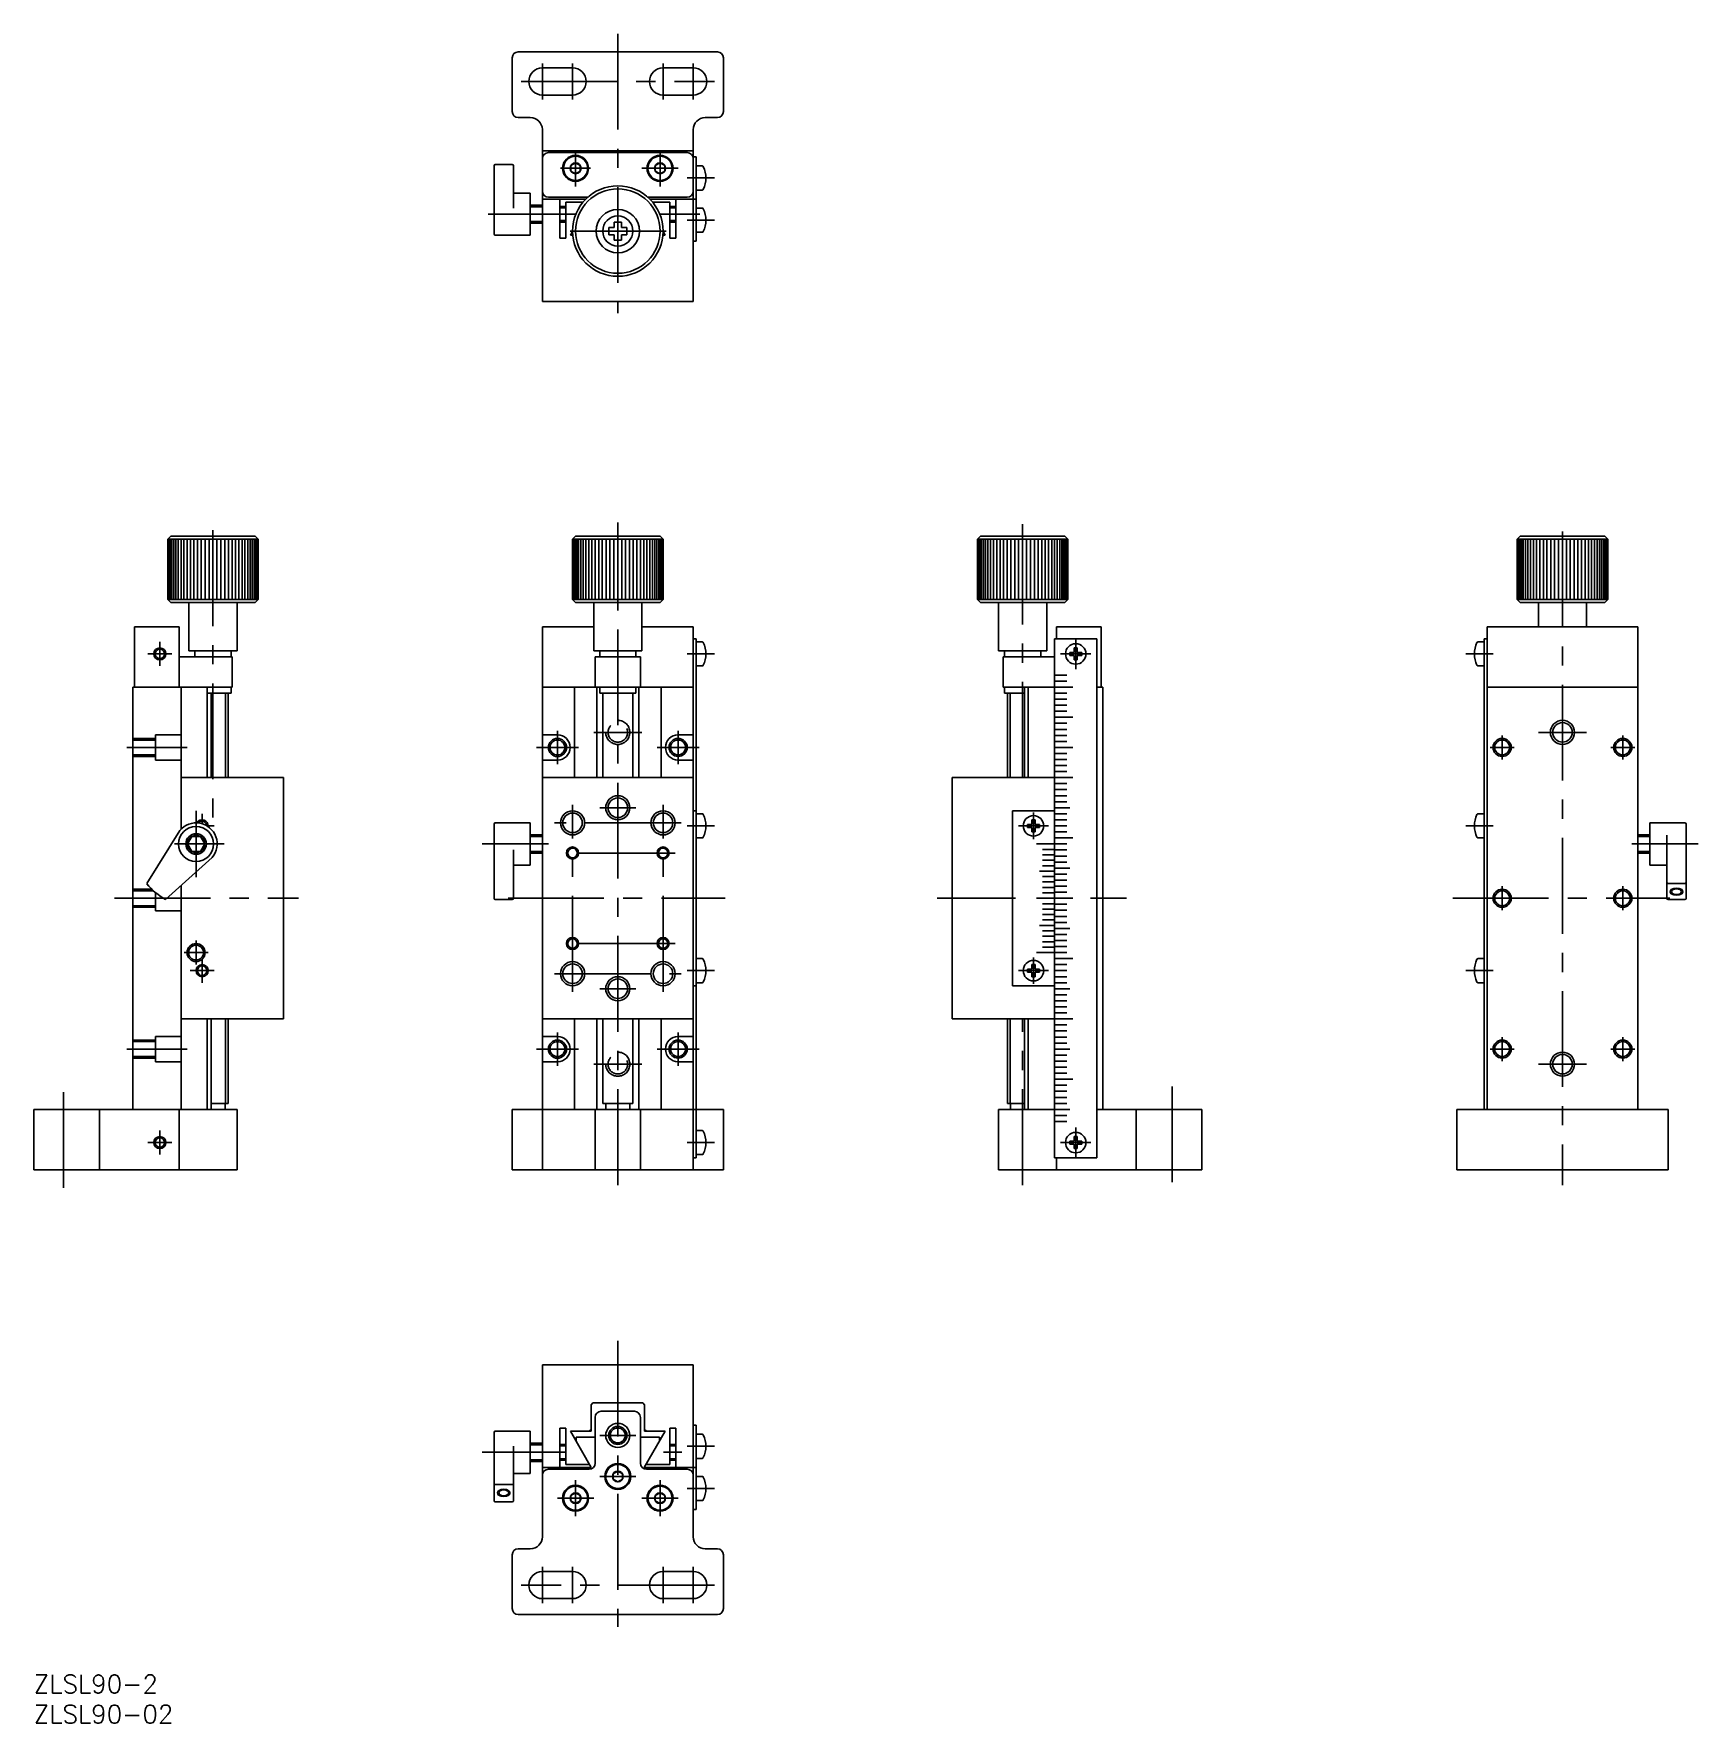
# Model space of a CAD drawing. Extents: x 0 to 276, y -8 to 272.
import ezdxf

# ---------------------------------------------------------------- set-up
doc = ezdxf.new("R2010")
doc.units = 0
doc.header["$LTSCALE"] = 0.5
doc.linetypes.add('CENTER', pattern=[50.8, 31.75, -6.35, 6.35, -6.35])
doc.linetypes.add('DASHED', pattern=[19.05, 12.7, -6.35])
for name, color, linetype in [('MSM_CENTER', 1, 'CENTER'), ('MSM_CONTINUOUS', 7, 'CONTINUOUS'), ('MSM_DASHED', 4, 'DASHED'), ('MSM_NARROW', 5, 'CONTINUOUS'), ('MSM_PART_NUMBER', 7, 'CONTINUOUS')]:
    doc.layers.add(name, color=color, linetype=linetype)
doc.styles.get("Standard").update_dxf_attribs({"font": 'txt.shx', "height": 3, "bigfont": 'bigfont.shx'})

# ---------------------------------------------------------------- blocks, each defined once
blk = doc.blocks.new('*U87')
at = {"layer": 'MSM_PART_NUMBER'}
blk.add_text('ZLSL90-2', height=3, dxfattribs=at).set_placement((0, -3))
blk = doc.blocks.new('*U88')
at = {"layer": 'MSM_PART_NUMBER'}
blk.add_text('ZLSL90-02', height=3, dxfattribs=at).set_placement((0, -8))

msp = doc.modelspace()

# ---------------------------------------------------------------- linework, layer by layer
at = {"layer": 'MSM_CENTER'}
for p, q in [((96.8, 272.03), (96.8, 225.71)), ((84.3, 267.13), (84.3, 261.13)), ((89.3, 267.13), (89.3, 261.13)), ((104.3, 267.13), (104.3, 266.38)), ((104.3, 267.13), (104.3, 266.38)), ((104.3, 261.13), (104.3, 267.13)), ((109.3, 267.13), (109.3, 266.38)), ((109.3, 267.13), (109.3, 266.38)), ((109.3, 261.13), (109.3, 267.13)), ((80.8, 264.13), (112.8, 264.13)), ((104.3, 261.88), (104.3, 261.13)), ((104.3, 261.88), (104.3, 261.13)), ((109.3, 261.88), (109.3, 261.13)), ((109.3, 261.88), (109.3, 261.13)), ((89.8, 246.73), (89.8, 252.73)), ((103.8, 252.73), (103.8, 246.73)), ((87.3, 249.73), (92.3, 249.73)), ((100.8, 249.73), (106.8, 249.73)), ((112.8, 248.13), (108.3, 248.13)), ((89.84, 242.13), (75.3, 242.13)), ((103.76, 242.13), (110.4, 242.13)), ((112.8, 241.13), (108.3, 241.13)), ((104.8, 239.33), (88.8, 239.33)), ((96.8, 81.21), (96.8, 191.04)), ((163.9, 148.74), (163.9, 191.04)), ((163.9, 188.24), (163.9, 190.74)), ((29.7, 189.74), (29.7, 139.84)), ((253.38, 189.54), (253.38, 81.21)), ((20.9, 171.24), (20.9, 167.24)), ((172.7, 166.74), (172.7, 171.74)), ((22.9, 169.24), (18.9, 169.24)), ((21.9, 169.24), (21.7, 169.24)), ((112.8, 169.24), (108.3, 169.24)), ((175.2, 169.24), (170.2, 169.24)), ((175.2, 169.24), (170.2, 169.24)), ((241.88, 169.24), (237.38, 169.24)), ((86.8, 156.48), (86.8, 150.98)), ((92.8, 156.24), (100.8, 156.24)), ((106.8, 156.49), (106.8, 150.99)), ((243.38, 151.74), (243.38, 155.74)), ((249.38, 156.24), (257.38, 156.24)), ((263.38, 155.74), (263.38, 151.74)), ((25.4, 153.74), (15.4, 153.74)), ((83.3, 153.73), (90.3, 153.74)), ((110.3, 153.74), (103.3, 153.74)), ((241.38, 153.74), (245.38, 153.74)), ((261.38, 153.74), (265.38, 153.74)), ((26.9, 132.21), (26.9, 143.21)), ((89.3, 113.24), (89.3, 144.24)), ((99.8, 143.74), (93.8, 143.74)), ((104.3, 113.24), (104.3, 144.24)), ((165.7, 138.54), (165.7, 142.94)), ((24.4, 140.18), (24.43, 140.22)), ((27.9, 142.74), (27.9, 141.1)), ((28.7, 140.74), (29.9, 140.74)), ((107.3, 141.24), (86.3, 141.24)), ((112.8, 140.74), (108.3, 140.74)), ((168.2, 140.74), (163.2, 140.74)), ((241.88, 140.74), (237.38, 140.74)), ((241.88, 140.74), (237.38, 140.74)), ((237.38, 140.74), (241.88, 140.74)), ((23.35, 137.74), (31.54, 137.74)), ((85.3, 137.74), (74.3, 137.74)), ((275.88, 137.74), (264.88, 137.74)), ((106.3, 136.24), (87.3, 136.24)), ((88.5, 136.24), (88.3, 136.24)), ((88.5, 136.24), (88.3, 136.24)), ((90.3, 136.24), (90.1, 136.24)), ((90.3, 136.24), (90.1, 136.24)), ((103.5, 136.24), (103.3, 136.24)), ((103.5, 136.24), (103.3, 136.24)), ((105.3, 136.24), (105.1, 136.24)), ((105.3, 136.24), (105.1, 136.24)), ((243.38, 126.74), (243.38, 130.74)), ((263.38, 130.74), (263.38, 126.74)), ((13.4, 128.74), (43.87, 128.74)), ((78.62, 128.74), (114.62, 128.74)), ((149.72, 128.74), (162.72, 128.74)), ((181.14, 128.74), (175.14, 128.74)), ((181.14, 128.74), (175.14, 128.74)), ((235.2, 128.74), (271.2, 128.74)), ((26.9, 121.74), (26.9, 117.74)), ((106.3, 121.24), (87.3, 121.24)), ((88.5, 121.24), (88.3, 121.24)), ((88.5, 121.24), (88.3, 121.24)), ((90.3, 121.24), (90.1, 121.24)), ((90.3, 121.24), (90.1, 121.24)), ((103.5, 121.24), (103.3, 121.24)), ((103.5, 121.24), (103.3, 121.24)), ((105.3, 121.24), (105.1, 121.24)), ((105.3, 121.24), (105.1, 121.24)), ((28.9, 119.74), (24.9, 119.74)), ((27.9, 118.74), (27.9, 114.74)), ((165.7, 114.54), (165.7, 118.94)), ((29.9, 116.74), (25.9, 116.74)), ((86.3, 116.24), (107.3, 116.24)), ((108.3, 116.74), (112.8, 116.74)), ((163.2, 116.74), (168.2, 116.74)), ((237.38, 116.74), (241.88, 116.74)), ((237.38, 116.74), (241.88, 116.74)), ((93.8, 113.74), (99.8, 113.74)), ((93.8, 113.74), (99.8, 113.74)), ((93.8, 113.74), (99.8, 113.74)), ((86.8, 106.48), (86.8, 100.98)), ((106.8, 106.49), (106.8, 100.99)), ((163.9, 81.21), (163.9, 108.74)), ((15.4, 103.74), (25.4, 103.74)), ((83.3, 103.73), (90.3, 103.74)), ((110.3, 103.74), (103.3, 103.74)), ((245.38, 103.74), (241.38, 103.74)), ((243.38, 101.74), (243.38, 105.74)), ((265.38, 103.74), (261.38, 103.74)), ((263.38, 105.74), (263.38, 101.74)), ((100.8, 101.24), (92.8, 101.24)), ((257.38, 101.24), (249.38, 101.24)), ((4.9, 80.74), (4.9, 97.74)), ((188.7, 97.56), (188.7, 80.74)), ((20.9, 90.24), (20.9, 86.24)), ((172.7, 85.74), (172.7, 90.74)), ((18.9, 88.24), (22.9, 88.24)), ((21.7, 88.24), (21.9, 88.24)), ((112.8, 88.24), (108.3, 88.24)), ((112.8, 88.24), (108.3, 88.24)), ((170.2, 88.24), (175.2, 88.24)), ((170.2, 88.24), (175.2, 88.24)), ((96.8, 55.4), (96.8, 8)), ((93.8, 39.7), (99.8, 39.7)), ((74.3, 36.9), (88.2, 36.9)), ((107.4, 36.9), (104.4, 36.9)), ((112.8, 37.9), (108.3, 37.9)), ((89.8, 26.3), (89.8, 32.3)), ((89.8, 26.3), (89.8, 32.3)), ((89.8, 26.3), (89.8, 32.3)), ((89.8, 26.3), (89.8, 32.3)), ((99.8, 32.9), (93.8, 32.9)), ((99.8, 32.9), (93.8, 32.9)), ((103.8, 32.3), (103.8, 26.3)), ((103.8, 32.3), (103.8, 26.3)), ((103.8, 32.3), (103.8, 26.3)), ((103.8, 32.3), (103.8, 26.3)), ((112.8, 30.9), (108.3, 30.9)), ((92.8, 29.3), (86.8, 29.3)), ((92.8, 29.3), (86.8, 29.3)), ((92.8, 29.3), (86.8, 29.3)), ((92.8, 29.3), (86.8, 29.3)), ((106.8, 29.3), (100.8, 29.3)), ((106.8, 29.3), (100.8, 29.3)), ((106.8, 29.3), (100.8, 29.3)), ((101.8, 29.3), (100.8, 29.3)), ((106.8, 29.3), (101.8, 29.3)), ((84.3, 17.9), (84.3, 11.9)), ((84.3, 17.15), (84.3, 17.9)), ((84.3, 17.9), (84.3, 11.9)), ((84.3, 17.15), (84.3, 17.9)), ((84.3, 12.65), (84.3, 17.15)), ((84.3, 12.65), (84.3, 17.15)), ((89.3, 17.9), (89.3, 11.9)), ((89.3, 17.15), (89.3, 17.9)), ((89.3, 17.9), (89.3, 11.9)), ((89.3, 17.15), (89.3, 17.9)), ((89.3, 12.65), (89.3, 17.15)), ((89.3, 12.65), (89.3, 17.15)), ((104.3, 11.9), (104.3, 17.9)), ((104.3, 17.9), (104.3, 17.15)), ((104.3, 11.9), (104.3, 17.9)), ((104.3, 17.9), (104.3, 17.15)), ((104.3, 17.15), (104.3, 12.65)), ((104.3, 17.15), (104.3, 12.65)), ((109.3, 17.9), (109.3, 17.15)), ((109.3, 11.9), (109.3, 17.9)), ((109.3, 17.9), (109.3, 17.15)), ((109.3, 11.9), (109.3, 17.9)), ((109.3, 17.15), (109.3, 12.65)), ((109.3, 17.15), (109.3, 12.65)), ((112.8, 14.9), (80.8, 14.9)), ((84.3, 11.9), (84.3, 12.65)), ((84.3, 11.9), (84.3, 12.65)), ((89.3, 11.9), (89.3, 12.65)), ((89.3, 11.9), (89.3, 12.65)), ((104.3, 12.65), (104.3, 11.9)), ((104.3, 12.65), (104.3, 11.9)), ((109.3, 12.65), (109.3, 11.9)), ((109.3, 12.65), (109.3, 11.9))]:
    msp.add_line(p, q, dxfattribs=at)
at = {"layer": 'MSM_CONTINUOUS'}
for p, q in [((80.3, 269.03), (113.3, 269.03)), ((79.3, 268.03), (79.3, 259.13)), ((84.3, 266.38), (89.3, 266.38)), ((104.3, 266.38), (109.3, 266.38)), ((114.3, 268.03), (114.3, 259.13)), ((89.3, 261.88), (84.3, 261.88)), ((109.3, 261.88), (104.3, 261.88)), ((82.3, 258.13), (80.3, 258.13)), ((113.3, 258.13), (111.3, 258.13)), ((84.3, 227.63), (84.3, 256.19)), ((109.3, 256.13), (109.3, 227.63)), ((84.3, 252.63), (109.3, 252.63)), ((84.3, 252.63), (84.3, 252.63)), ((84.3, 252.63), (84.3, 252.63)), ((108.3, 252.33), (85.3, 252.33)), ((109.3, 252.63), (109.3, 252.63)), ((109.3, 252.63), (109.3, 252.63)), ((76.3, 238.83), (76.3, 250.15)), ((76.5, 250.35), (79.3, 250.35)), ((79.5, 243.13), (79.5, 250.15)), ((89.02, 250.18), (89.8, 250.63)), ((89.02, 250.18), (89.02, 249.28)), ((89.02, 249.28), (89.8, 248.83)), ((90.58, 250.18), (89.8, 250.63)), ((89.8, 248.83), (90.58, 249.28)), ((90.58, 249.28), (90.58, 250.18)), ((103.02, 250.18), (103.8, 250.63)), ((103.02, 250.18), (103.02, 249.28)), ((103.02, 249.28), (103.8, 248.83)), ((104.58, 250.18), (103.8, 250.63)), ((103.8, 248.83), (104.58, 249.28)), ((104.58, 249.28), (104.58, 250.18)), ((109.8, 251.63), (109.3, 251.63)), ((109.8, 251.63), (109.8, 237.63)), ((110.79, 250.13), (109.8, 250.13)), ((82.3, 245.63), (79.5, 245.63)), ((82.3, 238.63), (82.3, 245.63)), ((82.3, 243.63), (84.3, 243.63)), ((84.3, 244.63), (84.3, 244.63)), ((84.3, 244.63), (91.49, 244.63)), ((84.3, 244.63), (84.3, 244.63)), ((84.3, 244.63), (84.3, 244.63)), ((84.3, 244.63), (84.3, 244.63)), ((84.3, 244.63), (84.3, 244.63)), ((84.3, 244.63), (84.3, 244.63)), ((84.3, 244.63), (84.3, 244.63)), ((84.3, 243.36), (84.3, 243.63)), ((85.3, 244.93), (91.81, 244.93)), ((87.2, 238.13), (87.2, 244.63)), ((87.2, 238.13), (87.2, 244.63)), ((87.2, 238.13), (87.2, 244.63)), ((87.2, 238.13), (87.2, 244.63)), ((88.2, 244.13), (91.04, 244.13)), ((88.2, 238.13), (88.2, 244.13)), ((101.79, 244.93), (108.3, 244.93)), ((102.11, 244.63), (109.8, 244.63)), ((102.56, 244.13), (105.4, 244.13)), ((105.4, 244.13), (105.4, 238.13)), ((106.4, 244.63), (106.4, 238.13)), ((109.3, 244.63), (109.3, 244.63)), ((109.3, 244.63), (109.3, 244.63)), ((109.3, 244.63), (109.3, 244.63)), ((109.3, 244.63), (109.3, 244.63)), ((109.3, 244.63), (109.3, 244.63)), ((109.3, 244.63), (109.3, 244.63)), ((109.8, 246.13), (110.79, 246.13)), ((87.2, 243.43), (88.2, 243.43)), ((87.2, 240.83), (88.2, 240.83)), ((97.4, 240.83), (96.2, 240.83)), ((96.2, 240.83), (96.2, 239.93)), ((97.4, 240.83), (97.4, 239.93)), ((105.4, 243.43), (106.4, 243.43)), ((105.4, 240.83), (106.4, 240.83)), ((110.79, 243.13), (109.8, 243.13)), ((76.5, 238.63), (82.3, 238.63)), ((82.3, 240.63), (84.3, 240.63)), ((88.2, 238.13), (87.2, 238.13)), ((88.2, 238.13), (87.2, 238.13)), ((88.2, 238.13), (87.2, 238.13)), ((88.2, 238.13), (87.2, 238.13)), ((89.3, 239.24), (88.95, 238.63)), ((89.3, 239.24), (88.95, 238.63)), ((89.3, 239.24), (88.95, 238.63)), ((89.3, 239.24), (88.95, 238.63)), ((88.95, 238.63), (89.33, 238.63)), ((88.95, 238.63), (89.33, 238.63)), ((88.95, 238.63), (89.33, 238.63)), ((88.95, 238.63), (89.33, 238.63)), ((95.3, 239.93), (95.3, 238.73)), ((95.3, 239.93), (96.2, 239.93)), ((96.2, 238.73), (95.3, 238.73)), ((96.2, 237.83), (96.2, 238.73)), ((97.4, 239.93), (98.3, 239.93)), ((98.3, 238.73), (97.4, 238.73)), ((97.4, 238.73), (97.4, 237.83)), ((98.3, 239.93), (98.3, 238.73)), ((104.27, 238.63), (104.65, 238.63)), ((104.27, 238.63), (104.65, 238.63)), ((104.27, 238.63), (104.65, 238.63)), ((104.27, 238.63), (104.65, 238.63)), ((104.65, 238.63), (104.3, 239.24)), ((104.65, 238.63), (104.3, 239.24)), ((104.65, 238.63), (104.3, 239.24)), ((104.65, 238.63), (104.3, 239.24)), ((106.4, 238.13), (105.4, 238.13)), ((109.8, 239.13), (110.79, 239.13)), ((97.4, 237.83), (96.2, 237.83)), ((109.8, 237.63), (109.3, 237.63)), ((84.3, 227.63), (84.3, 227.63)), ((109.3, 227.63), (84.3, 227.63)), ((84.3, 227.63), (84.3, 227.63)), ((84.3, 227.63), (84.3, 227.63)), ((84.3, 227.63), (84.3, 227.63)), ((109.3, 227.63), (109.3, 227.63)), ((109.3, 227.63), (109.3, 227.63)), ((109.3, 227.63), (109.3, 227.63)), ((109.3, 227.63), (109.3, 227.63)), ((22.7, 188.74), (22.2, 188.24)), ((22.2, 188.24), (22.2, 178.24)), ((22.2, 188.24), (37.2, 188.24)), ((22.31, 178.24), (22.31, 188.24)), ((22.46, 178.24), (22.46, 188.24)), ((22.65, 178.24), (22.65, 188.24)), ((36.7, 188.74), (22.7, 188.74)), ((22.9, 178.24), (22.9, 188.24)), ((23.2, 178.24), (23.2, 188.24)), ((23.56, 178.24), (23.56, 188.24)), ((23.95, 178.24), (23.95, 188.24)), ((24.4, 178.24), (24.4, 188.24)), ((24.88, 178.24), (24.88, 188.24)), ((25.4, 178.24), (25.4, 188.24)), ((25.95, 178.24), (25.95, 188.24)), ((26.53, 178.24), (26.53, 188.24)), ((27.13, 178.24), (27.13, 188.24)), ((27.76, 178.24), (27.76, 188.24)), ((28.4, 178.24), (28.4, 188.24)), ((29.05, 178.24), (29.05, 188.24)), ((29.7, 188.24), (29.7, 178.24)), ((30.35, 188.24), (30.35, 178.24)), ((31, 188.24), (31, 178.24)), ((31.64, 188.24), (31.64, 178.24)), ((32.27, 188.24), (32.27, 178.24)), ((32.87, 188.24), (32.87, 178.24)), ((33.45, 188.24), (33.45, 178.24)), ((34, 188.24), (34, 178.24)), ((34.52, 188.24), (34.52, 178.24)), ((35, 188.24), (35, 178.24)), ((35.45, 188.24), (35.45, 178.24)), ((35.84, 188.24), (35.84, 178.24)), ((36.2, 188.24), (36.2, 178.24)), ((36.5, 188.24), (36.5, 178.24)), ((36.7, 188.74), (37.2, 188.24)), ((36.75, 188.24), (36.75, 178.24)), ((36.94, 188.24), (36.94, 178.24)), ((37.09, 188.24), (37.09, 178.24)), ((37.2, 188.24), (37.2, 178.24)), ((89.8, 188.74), (89.3, 188.24)), ((89.3, 188.24), (104.3, 188.24)), ((89.3, 188.24), (89.3, 178.24)), ((89.41, 178.24), (89.41, 188.24)), ((89.55, 178.24), (89.55, 188.24)), ((89.75, 178.24), (89.75, 188.24)), ((103.8, 188.74), (89.8, 188.74)), ((90, 178.24), (90, 188.24)), ((90.3, 178.24), (90.3, 188.24)), ((90.65, 178.24), (90.65, 188.24)), ((91.05, 178.24), (91.05, 188.24)), ((91.5, 178.24), (91.5, 188.24)), ((91.98, 178.24), (91.98, 188.24)), ((92.5, 178.24), (92.5, 188.24)), ((93.05, 178.24), (93.05, 188.24)), ((93.63, 178.24), (93.63, 188.24)), ((94.23, 178.24), (94.23, 188.24)), ((94.86, 178.24), (94.86, 188.24)), ((95.5, 178.24), (95.5, 188.24)), ((96.14, 178.24), (96.14, 188.24)), ((96.8, 188.24), (96.8, 178.24)), ((97.45, 188.24), (97.45, 178.24)), ((98.1, 188.24), (98.1, 178.24)), ((98.74, 188.24), (98.74, 178.24)), ((99.36, 188.24), (99.36, 178.24)), ((99.97, 188.24), (99.97, 178.24)), ((100.55, 188.24), (100.55, 178.24)), ((101.1, 188.24), (101.1, 178.24)), ((101.62, 188.24), (101.62, 178.24)), ((102.1, 188.24), (102.1, 178.24)), ((102.54, 188.24), (102.54, 178.24)), ((102.94, 188.24), (102.94, 178.24)), ((103.29, 188.24), (103.29, 178.24)), ((103.6, 188.24), (103.6, 178.24)), ((103.8, 188.74), (104.3, 188.24)), ((103.85, 188.24), (103.85, 178.24)), ((104.04, 188.24), (104.04, 178.24)), ((104.18, 188.24), (104.18, 178.24)), ((104.3, 188.24), (104.3, 178.24)), ((156.4, 188.24), (156.9, 188.74)), ((156.4, 188.24), (156.4, 178.24)), ((171.4, 188.24), (156.4, 188.24)), ((156.43, 178.24), (156.43, 188.24)), ((156.51, 178.24), (156.51, 188.24)), ((156.65, 178.24), (156.65, 188.24)), ((156.85, 178.24), (156.85, 188.24)), ((156.9, 188.74), (170.9, 188.74)), ((157.1, 178.24), (157.1, 188.24)), ((157.4, 178.24), (157.4, 188.24)), ((157.75, 178.24), (157.75, 188.24)), ((158.15, 178.24), (158.15, 188.24)), ((158.59, 178.24), (158.59, 188.24)), ((159.08, 178.24), (159.08, 188.24)), ((159.6, 178.24), (159.6, 188.24)), ((160.15, 178.24), (160.15, 188.24)), ((160.73, 178.24), (160.73, 188.24)), ((161.33, 178.24), (161.33, 188.24)), ((161.96, 178.24), (161.96, 188.24)), ((162.59, 178.24), (162.59, 188.24)), ((163.24, 178.24), (163.24, 188.24)), ((163.9, 178.24), (163.9, 188.24)), ((164.55, 188.24), (164.55, 178.24)), ((165.2, 188.24), (165.2, 178.24)), ((165.84, 188.24), (165.84, 178.24)), ((166.46, 188.24), (166.46, 178.24)), ((167.07, 188.24), (167.07, 178.24)), ((167.65, 188.24), (167.65, 178.24)), ((168.2, 188.24), (168.2, 178.24)), ((168.72, 188.24), (168.72, 178.24)), ((169.2, 188.24), (169.2, 178.24)), ((169.64, 188.24), (169.64, 178.24)), ((170.04, 188.24), (170.04, 178.24)), ((170.39, 188.24), (170.39, 178.24)), ((170.69, 188.24), (170.69, 178.24)), ((171.4, 188.24), (170.9, 188.74)), ((170.94, 188.24), (170.94, 178.24)), ((171.14, 188.24), (171.14, 178.24)), ((171.28, 188.24), (171.28, 178.24)), ((171.31, 188.24), (171.4, 188.24)), ((171.37, 188.24), (171.37, 178.24)), ((171.4, 188.24), (171.4, 178.24)), ((246.38, 188.74), (245.88, 188.24)), ((245.88, 188.24), (245.88, 178.24)), ((245.88, 188.24), (260.88, 188.24)), ((245.9, 178.24), (245.9, 188.24)), ((245.99, 178.24), (245.99, 188.24)), ((246.13, 178.24), (246.13, 188.24)), ((246.33, 178.24), (246.33, 188.24)), ((260.38, 188.74), (246.38, 188.74)), ((246.58, 178.24), (246.58, 188.24)), ((246.88, 178.24), (246.88, 188.24)), ((247.23, 178.24), (247.23, 188.24)), ((247.63, 178.24), (247.63, 188.24)), ((248.07, 178.24), (248.07, 188.24)), ((248.55, 178.24), (248.55, 188.24)), ((249.07, 178.24), (249.07, 188.24)), ((249.63, 178.24), (249.63, 188.24)), ((250.21, 178.24), (250.21, 188.24)), ((250.81, 178.24), (250.81, 188.24)), ((251.43, 178.24), (251.43, 188.24)), ((252.07, 178.24), (252.07, 188.24)), ((252.72, 178.24), (252.72, 188.24)), ((253.38, 188.24), (253.38, 178.24)), ((254.03, 188.24), (254.03, 178.24)), ((254.68, 188.24), (254.68, 178.24)), ((255.32, 188.24), (255.32, 178.24)), ((255.94, 188.24), (255.94, 178.24)), ((256.55, 188.24), (256.55, 178.24)), ((257.13, 188.24), (257.13, 178.24)), ((257.68, 188.24), (257.68, 178.24)), ((258.2, 188.24), (258.2, 178.24)), ((258.68, 188.24), (258.68, 178.24)), ((259.12, 188.24), (259.12, 178.24)), ((259.52, 188.24), (259.52, 178.24)), ((259.87, 188.24), (259.87, 178.24)), ((260.17, 188.24), (260.17, 178.24)), ((260.38, 188.74), (260.88, 188.24)), ((260.42, 188.24), (260.42, 178.24)), ((260.62, 188.24), (260.62, 178.24)), ((260.76, 188.24), (260.76, 178.24)), ((260.88, 178.24), (260.88, 188.24)), ((245.88, 179.44), (245.88, 178.24)), ((245.88, 179.44), (245.88, 178.24)), ((37.2, 178.24), (22.2, 178.24)), ((22.7, 177.74), (22.2, 178.24)), ((22.7, 177.74), (36.7, 177.74)), ((25.7, 169.74), (25.7, 177.74)), ((33.7, 169.74), (33.7, 177.74)), ((37.2, 178.24), (36.7, 177.74)), ((104.3, 178.24), (89.3, 178.24)), ((89.8, 177.74), (89.3, 178.24)), ((89.8, 177.74), (103.8, 177.74)), ((92.8, 169.74), (92.8, 177.74)), ((100.8, 169.74), (100.8, 177.74)), ((104.3, 178.24), (103.8, 177.74)), ((171.4, 178.24), (156.4, 178.24)), ((156.9, 177.74), (156.4, 178.24)), ((156.9, 177.74), (170.9, 177.74)), ((159.9, 177.74), (159.9, 169.74)), ((167.9, 177.74), (167.9, 169.74)), ((171.4, 178.24), (170.9, 177.74)), ((246.38, 177.74), (245.88, 178.24)), ((260.88, 178.24), (245.88, 178.24)), ((260.88, 178.24), (245.88, 178.24)), ((246.38, 177.74), (260.38, 177.74)), ((249.38, 173.74), (249.38, 177.74)), ((257.38, 173.74), (257.38, 177.74)), ((260.88, 178.24), (260.38, 177.74)), ((24.1, 173.74), (16.7, 173.74)), ((16.7, 173.74), (16.7, 163.74)), ((24.1, 173.74), (24.1, 163.74)), ((84.3, 173.74), (92.8, 173.74)), ((84.3, 173.74), (84.3, 83.74)), ((100.8, 173.74), (109.3, 173.74)), ((109.3, 83.74), (109.3, 173.74)), ((169.5, 171.74), (169.5, 173.74)), ((176.9, 173.74), (169.5, 173.74)), ((176.9, 163.74), (176.9, 173.74)), ((240.88, 173.74), (240.88, 93.74)), ((240.88, 173.74), (265.88, 173.74)), ((265.88, 173.74), (265.88, 93.74)), ((109.3, 171.74), (109.8, 171.74)), ((109.3, 171.74), (109.8, 171.74)), ((109.8, 85.74), (109.8, 171.74)), ((110.79, 171.24), (109.8, 171.24)), ((169.2, 171.74), (176.2, 171.74)), ((169.2, 85.74), (169.2, 171.74)), ((176.2, 85.74), (176.2, 171.74)), ((239.39, 171.24), (240.38, 171.24)), ((240.38, 171.74), (240.38, 93.74)), ((240.38, 171.74), (240.88, 171.74)), ((32.9, 168.74), (24.1, 168.74)), ((33.7, 169.74), (25.7, 169.74)), ((26.7, 169.74), (26.7, 168.74)), ((32.7, 169.74), (32.7, 168.74)), ((32.9, 168.74), (32.9, 163.74)), ((92.8, 169.74), (100.8, 169.74)), ((93.05, 163.74), (93.05, 168.74)), ((100.55, 168.74), (93.05, 168.74)), ((93.05, 168.74), (93.05, 163.74)), ((93.05, 163.74), (93.05, 168.74)), ((93.05, 168.74), (93.05, 163.74)), ((93.8, 168.74), (93.6, 168.74)), ((93.8, 168.74), (93.6, 168.74)), ((93.8, 168.74), (93.8, 169.74)), ((93.8, 169.74), (93.8, 168.74)), ((93.8, 168.74), (93.8, 169.74)), ((93.8, 169.74), (93.8, 168.74)), ((99.8, 168.74), (99.8, 169.74)), ((99.8, 169.74), (99.8, 168.74)), ((99.8, 168.74), (99.8, 169.74)), ((99.8, 169.74), (99.8, 168.74)), ((100, 168.74), (99.8, 168.74)), ((100, 168.74), (99.8, 168.74)), ((100.55, 163.74), (100.55, 168.74)), ((100.55, 168.74), (100.55, 163.74)), ((100.55, 163.74), (100.55, 168.74)), ((100.55, 168.74), (100.55, 163.74)), ((167.9, 169.74), (159.9, 169.74)), ((169.2, 168.74), (160.7, 168.74)), ((160.9, 168.74), (160.7, 168.74)), ((160.7, 163.74), (160.7, 168.74)), ((160.9, 168.74), (160.9, 169.74)), ((166.9, 168.74), (166.9, 169.74)), ((171.7, 169.49), (171.7, 168.99)), ((172.45, 169.49), (171.7, 169.49)), ((171.7, 168.99), (172.45, 168.99)), ((172.45, 170.24), (172.45, 169.49)), ((172.95, 170.24), (172.45, 170.24)), ((172.45, 168.99), (172.45, 168.24)), ((172.45, 168.24), (172.95, 168.24)), ((172.95, 169.49), (172.95, 170.24)), ((173.7, 169.49), (172.95, 169.49)), ((172.95, 168.99), (173.7, 168.99)), ((172.95, 168.24), (172.95, 168.99)), ((173.7, 168.99), (173.7, 169.49)), ((109.8, 167.24), (110.79, 167.24)), ((171.2, 165.74), (169.2, 165.74)), ((240.38, 167.24), (239.39, 167.24)), ((16.4, 163.74), (16.4, 93.74)), ((32.9, 163.74), (16.4, 163.74)), ((24.4, 163.74), (24.4, 140.19)), ((28.76, 163.74), (28.76, 148.74)), ((28.76, 162.74), (32.7, 162.74)), ((29.4, 162.74), (29.4, 148.74)), ((32.2, 162.74), (32.2, 148.74)), ((32.7, 163.74), (32.7, 162.74)), ((84.3, 163.74), (109.3, 163.74)), ((89.62, 148.74), (89.62, 163.74)), ((93.3, 163.74), (93.3, 148.74)), ((93.8, 162.74), (93.8, 163.74)), ((93.8, 162.74), (93.8, 163.74)), ((93.8, 162.74), (93.8, 163.74)), ((93.8, 162.74), (93.8, 163.74)), ((93.8, 162.74), (99.8, 162.74)), ((94.3, 162.74), (94.3, 148.74)), ((99.3, 148.74), (99.3, 162.74)), ((99.8, 163.74), (99.8, 162.74)), ((99.8, 163.74), (99.8, 162.74)), ((99.8, 163.74), (99.8, 162.74)), ((99.8, 163.74), (99.8, 162.74)), ((100.3, 148.74), (100.3, 163.74)), ((103.97, 148.74), (103.97, 163.74)), ((172.2, 163.74), (160.7, 163.74)), ((160.9, 162.74), (160.9, 163.74)), ((160.9, 162.74), (164.2, 162.74)), ((161.4, 162.74), (161.67, 162.74)), ((161.4, 148.74), (161.4, 162.74)), ((164.2, 162.74), (164.2, 163.74)), ((164.2, 148.74), (164.2, 162.74)), ((164.84, 148.74), (164.84, 163.74)), ((169.2, 164.74), (171.2, 164.74)), ((171.2, 162.74), (169.2, 162.74)), ((177.2, 163.74), (176.2, 163.74)), ((177.2, 93.74), (177.2, 163.74)), ((240.88, 163.74), (265.88, 163.74)), ((169.2, 161.74), (171.2, 161.74)), ((169.2, 160.74), (171.2, 160.74)), ((169.2, 159.74), (171.2, 159.74)), ((169.2, 158.74), (172.2, 158.74)), ((169.2, 157.74), (171.2, 157.74)), ((20.2, 155.84), (20.2, 151.64)), ((24.4, 155.84), (20.2, 155.84)), ((86.8, 155.83), (84.3, 155.83)), ((106.8, 155.84), (109.3, 155.84)), ((109.3, 155.84), (109.3, 151.64)), ((109.3, 155.84), (109.3, 151.64)), ((109.3, 155.84), (109.3, 151.64)), ((109.3, 155.84), (109.3, 151.64)), ((169.2, 156.74), (171.2, 156.74)), ((171.2, 155.74), (169.2, 155.74)), ((171.2, 154.74), (169.2, 154.74)), ((24.4, 151.64), (20.2, 151.64)), ((86.8, 151.63), (84.3, 151.63)), ((106.8, 151.64), (109.3, 151.64)), ((172.2, 153.74), (169.2, 153.74)), ((169.2, 152.74), (171.2, 152.74)), ((169.2, 151.74), (171.2, 151.74)), ((41.4, 148.74), (24.4, 148.74)), ((41.4, 148.74), (41.4, 108.74)), ((84.3, 148.74), (109.3, 148.74)), ((152.2, 108.74), (152.2, 148.74)), ((172.2, 148.74), (152.2, 148.74)), ((169.2, 150.74), (171.2, 150.74)), ((171.2, 149.74), (169.2, 149.74)), ((169.2, 147.74), (171.2, 147.74)), ((171.2, 146.74), (169.2, 146.74)), ((171.2, 145.74), (169.2, 145.74)), ((109.3, 143.24), (109.8, 143.24)), ((162.2, 114.24), (162.2, 143.24)), ((162.2, 143.24), (169.2, 143.24)), ((164.2, 143.24), (169.2, 143.24)), ((171.2, 144.74), (169.2, 144.74)), ((171.7, 143.74), (169.2, 143.74)), ((76.3, 128.72), (76.3, 141.04)), ((82.3, 141.24), (76.5, 141.24)), ((82.3, 134.24), (82.3, 141.24)), ((110.79, 142.74), (109.8, 142.74)), ((165.45, 140.99), (164.7, 140.99)), ((164.7, 140.99), (164.7, 140.49)), ((164.7, 140.49), (165.45, 140.49)), ((165.95, 141.74), (165.45, 141.74)), ((165.45, 141.74), (165.45, 140.99)), ((165.45, 140.49), (165.45, 139.74)), ((165.95, 140.99), (165.95, 141.74)), ((166.7, 140.99), (165.95, 140.99)), ((165.95, 139.74), (165.95, 140.49)), ((165.95, 140.49), (166.7, 140.49)), ((166.7, 140.49), (166.7, 140.99)), ((169.2, 142.74), (171.2, 142.74)), ((171.2, 141.74), (169.2, 141.74)), ((171.2, 140.74), (169.2, 140.74)), ((239.39, 142.74), (240.38, 142.74)), ((273.68, 141.24), (267.88, 141.24)), ((267.88, 134.24), (267.88, 141.24)), ((273.88, 141.04), (273.88, 128.72)), ((18.72, 131.16), (24.22, 139.99)), ((25.47, 137.74), (26.18, 138.99)), ((26.18, 136.5), (25.47, 137.74)), ((26.18, 138.99), (27.62, 138.99)), ((27.62, 138.99), (28.34, 137.74)), ((28.34, 137.74), (27.62, 136.5)), ((84.3, 139.24), (82.3, 139.24)), ((109.8, 138.74), (110.79, 138.74)), ((165.45, 139.74), (165.95, 139.74)), ((171.2, 137.74), (166.2, 137.74)), ((171.2, 139.74), (169.2, 139.74)), ((169.2, 138.74), (172.2, 138.74)), ((239.39, 138.74), (240.38, 138.74)), ((267.88, 139.24), (265.88, 139.24)), ((270.68, 139.21), (270.68, 128.72)), ((29.58, 135.49), (21.81, 128.56)), ((27.62, 136.5), (26.18, 136.5)), ((79.5, 128.72), (79.5, 136.74)), ((84.3, 136.24), (82.3, 136.24)), ((84.3, 136.24), (84.3, 136.51)), ((169.2, 136.84), (167.2, 136.84)), ((167.2, 135.94), (169.2, 135.94)), ((169.2, 135.04), (167.2, 135.04)), ((171.2, 136.74), (169.2, 136.74)), ((171.2, 136.74), (169.2, 136.74)), ((171.2, 135.74), (169.2, 135.74)), ((171.2, 135.74), (169.2, 135.74)), ((171.2, 134.74), (169.2, 134.74)), ((171.2, 134.74), (169.2, 134.74)), ((267.88, 136.24), (265.88, 136.24)), ((79.5, 134.24), (82.3, 134.24)), ((166.7, 133.24), (169.2, 133.24)), ((167.2, 134.14), (169.2, 134.14)), ((167.2, 132.34), (169.2, 132.34)), ((169.2, 133.74), (171.7, 133.74)), ((169.2, 133.74), (171.7, 133.74)), ((171.2, 132.74), (169.2, 132.74)), ((171.2, 131.74), (169.2, 131.74)), ((267.88, 134.24), (270.68, 134.24)), ((267.88, 134.24), (270.68, 134.24)), ((20.2, 129.66), (20.2, 126.64)), ((24.4, 130.87), (24.4, 93.74)), ((167.2, 131.44), (169.2, 131.44)), ((167.2, 130.54), (169.2, 130.54)), ((167.2, 129.64), (169.2, 129.64)), ((171.2, 130.74), (169.2, 130.74)), ((171.2, 129.74), (169.2, 129.74)), ((273.68, 131.19), (270.88, 131.19)), ((24.4, 126.64), (20.2, 126.64)), ((79.3, 128.52), (76.5, 128.52)), ((166.2, 128.74), (172.2, 128.74)), ((169.2, 127.84), (167.2, 127.84)), ((169.2, 126.94), (167.2, 126.94)), ((169.2, 126.04), (167.2, 126.04)), ((171.2, 127.74), (169.2, 127.74)), ((169.2, 126.74), (171.2, 126.74)), ((273.68, 128.52), (270.88, 128.52)), ((169.2, 124.24), (166.7, 124.24)), ((169.2, 125.14), (167.2, 125.14)), ((169.2, 123.34), (167.2, 123.34)), ((169.2, 125.74), (171.2, 125.74)), ((169.2, 124.74), (171.2, 124.74)), ((169.2, 123.74), (171.7, 123.74)), ((167.2, 122.44), (169.2, 122.44)), ((169.2, 121.54), (167.2, 121.54)), ((167.2, 120.64), (169.2, 120.64)), ((169.2, 122.74), (171.2, 122.74)), ((169.2, 121.74), (171.2, 121.74)), ((169.2, 120.74), (171.2, 120.74)), ((110.79, 118.74), (109.8, 118.74)), ((165.95, 117.74), (165.45, 117.74)), ((165.45, 117.74), (165.45, 116.99)), ((165.95, 116.99), (165.95, 117.74)), ((166.2, 119.74), (171.2, 119.74)), ((169.2, 118.74), (172.2, 118.74)), ((169.2, 117.74), (171.2, 117.74)), ((239.39, 118.74), (240.38, 118.74)), ((165.45, 116.99), (164.7, 116.99)), ((164.7, 116.99), (164.7, 116.49)), ((164.7, 116.49), (165.45, 116.49)), ((165.45, 116.49), (165.45, 115.74)), ((165.45, 115.74), (165.95, 115.74)), ((166.7, 116.99), (165.95, 116.99)), ((165.95, 115.74), (165.95, 116.49)), ((165.95, 116.49), (166.7, 116.49)), ((166.7, 116.49), (166.7, 116.99)), ((171.2, 116.74), (169.2, 116.74)), ((171.2, 115.74), (169.2, 115.74)), ((109.8, 114.24), (109.3, 114.24)), ((109.3, 114.24), (109.8, 114.24)), ((109.8, 114.24), (109.3, 114.24)), ((109.3, 114.24), (109.8, 114.24)), ((109.8, 114.74), (110.79, 114.74)), ((169.2, 114.24), (162.2, 114.24)), ((169.2, 114.74), (171.2, 114.74)), ((171.7, 113.74), (169.2, 113.74)), ((171.2, 112.74), (169.2, 112.74)), ((239.39, 114.74), (240.38, 114.74)), ((169.2, 111.74), (171.2, 111.74)), ((169.2, 110.74), (171.2, 110.74)), ((169.2, 109.74), (171.2, 109.74)), ((24.4, 108.74), (41.4, 108.74)), ((28.76, 108.74), (28.76, 93.74)), ((29.4, 108.74), (29.4, 93.74)), ((32.2, 108.74), (32.2, 94.74)), ((84.3, 108.74), (109.3, 108.74)), ((89.62, 108.74), (89.62, 93.74)), ((93.3, 108.74), (93.3, 93.74)), ((94.3, 108.74), (94.3, 94.74)), ((99.3, 94.74), (99.3, 108.74)), ((100.3, 93.74), (100.3, 108.74)), ((103.97, 108.74), (103.97, 93.74)), ((152.2, 108.74), (172.2, 108.74)), ((161.4, 94.74), (161.4, 108.74)), ((164.2, 93.74), (164.2, 108.74)), ((164.84, 93.74), (164.84, 108.74)), ((169.2, 107.74), (171.2, 107.74)), ((169.2, 106.74), (171.2, 106.74)), ((20.2, 105.84), (20.2, 101.64)), ((20.2, 105.84), (24.4, 105.84)), ((86.8, 105.83), (84.3, 105.83)), ((106.8, 105.84), (109.3, 105.84)), ((171.2, 105.74), (169.2, 105.74)), ((171.2, 104.74), (169.2, 104.74)), ((171.7, 103.74), (169.2, 103.74)), ((20.2, 101.64), (24.4, 101.64)), ((86.8, 101.63), (84.3, 101.63)), ((106.8, 101.64), (109.3, 101.64)), ((171.2, 102.74), (169.2, 102.74)), ((169.2, 101.74), (171.2, 101.74)), ((171.2, 100.74), (169.2, 100.74)), ((171.2, 99.74), (169.2, 99.74)), ((172.2, 98.74), (169.2, 98.74)), ((169.2, 97.74), (171.2, 97.74)), ((171.2, 96.74), (169.2, 96.74)), ((171.2, 95.74), (169.2, 95.74)), ((33.7, 93.74), (0, 93.74)), ((0, 83.74), (0, 93.74)), ((10.9, 93.74), (10.9, 83.74)), ((24.1, 93.74), (24.1, 83.74)), ((32.2, 94.74), (29.4, 94.74)), ((31.7, 94.74), (31.7, 93.74)), ((33.7, 93.74), (33.7, 83.74)), ((79.3, 83.74), (79.3, 93.74)), ((79.3, 93.74), (114.3, 93.74)), ((93.05, 83.74), (93.05, 93.74)), ((94.3, 94.74), (99.3, 94.74)), ((94.8, 94.74), (94.8, 93.74)), ((98.8, 93.74), (98.8, 94.74)), ((100.55, 83.74), (100.55, 93.74)), ((114.3, 83.74), (114.3, 93.74)), ((159.9, 83.74), (159.9, 93.74)), ((171.7, 93.74), (159.9, 93.74)), ((164.2, 94.74), (161.4, 94.74)), ((161.9, 93.74), (161.9, 94.74)), ((171.2, 94.74), (169.2, 94.74)), ((171.2, 92.74), (169.2, 92.74)), ((193.6, 93.74), (176.2, 93.74)), ((182.7, 83.74), (182.7, 93.74)), ((193.6, 93.74), (193.6, 83.74)), ((235.88, 93.74), (270.88, 93.74)), ((235.88, 93.74), (235.88, 83.74)), ((270.88, 93.74), (270.88, 83.74)), ((110.79, 90.24), (109.8, 90.24)), ((169.2, 91.74), (171.2, 91.74)), ((171.7, 88.49), (171.7, 87.99)), ((172.45, 88.49), (171.7, 88.49)), ((171.7, 87.99), (172.45, 87.99)), ((172.45, 89.24), (172.45, 88.49)), ((172.95, 89.24), (172.45, 89.24)), ((172.45, 87.99), (172.45, 87.24)), ((172.45, 87.24), (172.95, 87.24)), ((172.95, 88.49), (172.95, 89.24)), ((173.7, 88.49), (172.95, 88.49)), ((172.95, 87.99), (173.7, 87.99)), ((172.95, 87.24), (172.95, 87.99)), ((173.7, 87.99), (173.7, 88.49)), ((109.3, 85.74), (109.8, 85.74)), ((109.3, 85.74), (109.8, 85.74)), ((109.8, 86.24), (110.79, 86.24)), ((176.2, 85.74), (169.2, 85.74)), ((169.5, 83.74), (169.5, 85.74)), ((33.7, 83.74), (0, 83.74)), ((79.3, 83.74), (114.3, 83.74)), ((193.6, 83.74), (159.9, 83.74)), ((235.88, 83.74), (270.88, 83.74)), ((84.3, 22.9), (84.3, 51.4)), ((109.3, 51.4), (84.3, 51.4)), ((109.3, 51.4), (109.3, 22.9)), ((92.36, 44.8), (92.66, 45.1)), ((92.66, 45.1), (100.94, 45.1)), ((100.94, 45.1), (101.24, 44.8)), ((92.36, 40.4), (92.36, 44.8)), ((93.05, 42.7), (93.05, 35.1)), ((94.05, 43.7), (99.55, 43.7)), ((100.55, 35.1), (100.55, 42.7)), ((101.24, 44.8), (101.24, 40.4)), ((76.3, 28.88), (76.3, 40.2)), ((82.3, 40.4), (76.5, 40.4)), ((82.3, 40.4), (76.5, 40.4)), ((82.3, 33.4), (82.3, 40.4)), ((82.3, 33.4), (82.3, 40.4)), ((87.2, 40.9), (88.2, 40.9)), ((87.2, 40.9), (88.2, 40.9)), ((87.2, 40.9), (88.2, 40.9)), ((87.2, 40.9), (88.2, 40.9)), ((87.2, 40.9), (87.2, 34.4)), ((88.2, 40.9), (88.2, 34.9)), ((88.95, 40.4), (92.41, 34.4)), ((92.36, 40.4), (88.95, 40.4)), ((93.05, 39.4), (89.9, 39.4)), ((89.9, 38.75), (89.9, 39.4)), ((92.36, 40.7), (92.06, 40.4)), ((103.7, 39.4), (100.55, 39.4)), ((104.65, 40.4), (101.18, 34.4)), ((101.54, 40.4), (101.24, 40.7)), ((104.65, 40.4), (101.24, 40.4)), ((103.7, 38.76), (103.7, 39.4)), ((103.7, 39.4), (103.7, 38.75)), ((103.7, 38.76), (103.7, 39.4)), ((103.7, 39.4), (103.7, 38.75)), ((105.4, 34.9), (105.4, 40.9)), ((106.4, 40.9), (105.4, 40.9)), ((106.4, 34.4), (106.4, 40.9)), ((109.8, 41.4), (109.3, 41.4)), ((109.8, 41.4), (109.3, 41.4)), ((109.8, 41.4), (109.8, 27.4)), ((110.79, 39.9), (109.8, 39.9)), ((79.5, 28.88), (79.5, 37.9)), ((84.3, 38.4), (82.3, 38.4)), ((87.2, 38.2), (88.2, 38.2)), ((105.4, 38.2), (106.4, 38.2)), ((84.3, 35.4), (82.3, 35.4)), ((84.3, 34.4), (84.3, 34.4)), ((84.3, 34.4), (84.3, 34.4)), ((84.3, 34.4), (84.3, 34.4)), ((84.3, 34.4), (84.3, 34.4)), ((84.3, 34.4), (84.3, 34.4)), ((84.3, 34.4), (84.3, 34.4)), ((84.3, 34.4), (92.41, 34.4)), ((92.05, 34.1), (85.3, 34.1)), ((87.2, 35.6), (88.2, 35.6)), ((91.99, 34.9), (88.2, 34.9)), ((91.99, 34.9), (88.2, 34.9)), ((91.99, 34.9), (88.2, 34.9)), ((91.99, 34.9), (88.2, 34.9)), ((91.99, 35.14), (91.99, 34.9)), ((91.99, 35.14), (91.99, 34.9)), ((91.99, 35.14), (91.99, 34.9)), ((91.99, 35.14), (91.99, 34.9)), ((96.02, 33.35), (96.8, 33.8)), ((97.58, 33.35), (96.8, 33.8)), ((109.8, 34.4), (101.18, 34.4)), ((108.3, 34.1), (101.55, 34.1)), ((101.61, 34.9), (101.61, 35.14)), ((101.61, 34.9), (101.61, 35.14)), ((101.61, 34.9), (101.61, 35.14)), ((101.61, 34.9), (101.61, 35.14)), ((105.4, 34.9), (101.61, 34.9)), ((105.4, 34.9), (101.61, 34.9)), ((105.4, 34.9), (101.61, 34.9)), ((105.4, 34.9), (101.61, 34.9)), ((105.4, 35.6), (106.4, 35.6)), ((109.8, 35.9), (110.79, 35.9)), ((79.3, 31.55), (76.5, 31.55)), ((79.5, 33.4), (82.3, 33.4)), ((79.5, 33.4), (82.3, 33.4)), ((96.02, 33.35), (96.02, 32.45)), ((96.02, 32.45), (96.8, 32)), ((96.8, 32), (97.58, 32.45)), ((97.58, 32.45), (97.58, 33.35)), ((110.79, 32.9), (109.8, 32.9)), ((79.3, 28.68), (76.5, 28.68)), ((89.02, 29.75), (89.8, 30.2)), ((89.02, 29.75), (89.02, 28.85)), ((89.02, 28.85), (89.8, 28.4)), ((90.58, 29.75), (89.8, 30.2)), ((89.8, 28.4), (90.58, 28.85)), ((90.58, 28.85), (90.58, 29.75)), ((103.02, 29.75), (103.8, 30.2)), ((103.02, 29.75), (103.02, 28.85)), ((103.02, 28.85), (103.8, 28.4)), ((104.58, 29.75), (103.8, 30.2)), ((103.8, 28.4), (104.58, 28.85)), ((104.58, 28.85), (104.58, 29.75)), ((109.8, 28.9), (110.79, 28.9)), ((109.8, 27.4), (109.3, 27.4)), ((109.8, 27.4), (109.3, 27.4)), ((79.3, 19.9), (79.3, 11)), ((80.3, 20.9), (82.3, 20.9)), ((113.3, 20.9), (111.3, 20.9)), ((114.3, 19.9), (114.3, 11)), ((84.3, 17.15), (89.3, 17.15)), ((84.3, 17.15), (89.3, 17.15)), ((84.3, 17.15), (89.3, 17.15)), ((84.3, 17.15), (89.3, 17.15)), ((104.3, 17.15), (109.3, 17.15)), ((104.3, 17.15), (109.3, 17.15)), ((104.3, 17.15), (109.3, 17.15)), ((104.3, 17.15), (109.3, 17.15)), ((89.3, 12.65), (84.3, 12.65)), ((89.3, 12.65), (84.3, 12.65)), ((89.3, 12.65), (84.3, 12.65)), ((89.3, 12.65), (84.3, 12.65)), ((109.3, 12.65), (104.3, 12.65)), ((109.3, 12.65), (104.3, 12.65)), ((109.3, 12.65), (104.3, 12.65)), ((109.3, 12.65), (104.3, 12.65)), ((80.3, 10), (113.3, 10))]:
    msp.add_line(p, q, dxfattribs=at)
for centre, radius in [((89.8, 249.73), 2.15), ((89.8, 249.73), 2), ((89.8, 249.73), 0.9), ((103.8, 249.73), 2.15), ((103.8, 249.73), 2), ((103.8, 249.73), 0.9), ((96.8, 239.33), 7.5), ((96.8, 239.33), 7), ((96.8, 239.33), 3.6), ((96.8, 239.33), 2.5), ((172.7, 169.24), 1.7), ((20.9, 169.24), 0.783), ((253.38, 156.24), 1.62), ((86.8, 153.73), 1.23), ((106.8, 153.74), 1.23), ((243.38, 153.74), 1.23), ((263.38, 153.74), 1.23), ((89.3, 141.24), 1.62), ((96.8, 143.74), 1.62), ((104.3, 141.24), 1.62), ((26.9, 137.74), 2.9), ((165.7, 140.74), 1.7), ((26.9, 137.74), 1.7), ((26.9, 137.74), 1.43), ((89.3, 136.24), 0.783), ((104.3, 136.24), 0.783), ((243.38, 128.74), 1.23), ((263.38, 128.74), 1.23), ((26.9, 119.74), 1.23), ((89.3, 121.24), 0.783), ((104.3, 121.24), 0.783), ((89.3, 116.24), 1.62), ((104.3, 116.24), 1.62), ((165.7, 116.74), 1.7), ((27.9, 116.74), 0.783), ((96.8, 113.74), 1.62), ((86.8, 103.73), 1.23), ((106.8, 103.74), 1.23), ((243.38, 103.74), 1.23), ((263.38, 103.74), 1.23), ((253.38, 101.24), 1.62), ((172.7, 88.24), 1.7), ((20.9, 88.24), 0.783), ((96.8, 39.7), 2), ((96.8, 39.7), 1.5), ((96.8, 39.7), 1.23), ((96.8, 32.9), 2.15), ((96.8, 32.9), 2), ((96.8, 32.9), 0.9), ((89.8, 29.3), 2.15), ((89.8, 29.3), 2), ((103.8, 29.3), 2.15), ((103.8, 29.3), 2), ((89.8, 29.3), 0.9), ((103.8, 29.3), 0.9)]:
    msp.add_circle(centre, radius, dxfattribs=at)
for centre, radius, start, end in [((80.3, 268.03), 1, 90, 180), ((113.3, 268.03), 1, 0, 90), ((84.3, 264.13), 2.25, 90, 270), ((89.3, 264.13), 2.25, 270, 90), ((104.3, 264.13), 2.25, 90, 270), ((109.3, 264.13), 2.25, 270, 90), ((80.3, 259.13), 1, 180, 270), ((82.3, 256.13), 2, 1.8119, 90), ((111.3, 256.13), 2, 90, 180), ((113.3, 259.13), 1, 270, 0), ((85.3, 251.33), 1, 90, 180), ((108.3, 251.33), 1, 0, 90), ((76.5, 250.15), 0.2, 90, 180), ((79.3, 250.15), 0.2, 360, 90), ((110.79, 249.93), 0.2, 25.6716, 90), ((107.04, 248.13), 4.35, 334.3284, 25.6716), ((85.3, 245.93), 1, 180, 270), ((108.3, 245.93), 1, 270, 0), ((108.3, 245.93), 1, 270, 0), ((108.3, 245.93), 1, 270, 0), ((108.3, 245.93), 1, 270, 0), ((110.79, 246.33), 0.2, 270, 334.3284), ((110.79, 242.93), 0.2, 25.6716, 90), ((107.04, 241.13), 4.35, 334.3284, 25.6716), ((76.5, 238.83), 0.2, 180, 270), ((110.79, 239.33), 0.2, 270, 334.3284), ((110.79, 171.04), 0.2, 25.6716, 90), ((107.04, 169.24), 4.35, 334.3284, 25.6716), ((243.13, 169.24), 4.35, 154.3284, 205.6716), ((239.39, 171.04), 0.2, 90, 154.3284), ((110.79, 167.44), 0.2, 270, 334.3284), ((239.39, 167.44), 0.2, 205.6716, 270), ((86.8, 153.73), 2.1, 270.0418, 90.0418), ((106.8, 153.74), 2.1, 90, 270), ((26.9, 137.74), 3.5, 320, 140), ((27.9, 140.74), 0.783, 0.8446, 142.2855), ((76.5, 141.04), 0.2, 90, 180), ((110.79, 142.54), 0.2, 25.6716, 90), ((107.04, 140.74), 4.35, 334.3284, 25.6716), ((243.13, 140.74), 4.35, 154.3284, 205.6716), ((239.39, 142.54), 0.2, 90, 154.3284), ((273.68, 141.04), 0.2, 0, 90), ((110.79, 138.94), 0.2, 270, 334.3284), ((239.39, 138.94), 0.2, 205.6716, 270), ((239.39, 138.94), 0.2, 205.6716, 270), ((239.39, 138.94), 0.2, 205.6716, 270), ((26.9, 137.74), 10.5, 218.828, 240.9806), ((270.88, 131.39), 0.2, 180, 270), ((271.73, 129.83), 0.48, 131.4828, 228.5172), ((272.28, 128.76), 1.66, 58.7877, 121.2123), ((272.28, 130.89), 1.66, 238.7877, 301.2123), ((271.84, 129.83), 0.384, 131.4828, 228.5172), ((272.28, 128.98), 1.33, 58.7877, 121.2123), ((272.28, 130.67), 1.33, 238.7877, 301.2123), ((272.71, 129.83), 0.384, 311.4828, 48.5172), ((272.82, 129.83), 0.48, 311.4828, 48.5172), ((273.68, 131.39), 0.2, 270, 0), ((76.5, 128.72), 0.2, 180, 270), ((79.3, 128.72), 0.2, 270, 0), ((270.88, 128.72), 0.2, 180, 270), ((273.68, 128.72), 0.2, 270, 360), ((110.79, 118.54), 0.2, 25.6716, 90), ((107.04, 116.74), 4.35, 334.3284, 25.6716), ((243.13, 116.74), 4.35, 154.3284, 205.6716), ((239.39, 118.54), 0.2, 90, 154.3284), ((110.79, 114.94), 0.2, 270, 334.3284), ((239.39, 114.94), 0.2, 205.6716, 270), ((86.8, 103.73), 2.1, 270.0418, 90.0418), ((106.8, 103.74), 2.1, 90, 270), ((110.79, 90.04), 0.2, 25.6716, 90), ((107.04, 88.24), 4.35, 334.3284, 25.6716), ((110.79, 86.44), 0.2, 270, 334.3284), ((94.05, 42.7), 1, 90, 180), ((99.55, 42.7), 1, 0, 90), ((76.5, 40.2), 0.2, 90, 180), ((76.5, 40.2), 0.2, 90, 180), ((110.79, 39.7), 0.2, 25.6716, 90), ((107.04, 37.9), 4.35, 334.3284, 25.6716), ((85.3, 33.1), 1, 90, 180), ((92.05, 35.1), 1, 270, 0), ((101.55, 35.1), 1, 180, 270), ((108.3, 33.1), 1, 0, 90), ((110.79, 36.1), 0.2, 270, 334.3284), ((76.5, 31.75), 0.2, 180, 270), ((79.3, 31.75), 0.2, 270, 360), ((110.79, 32.7), 0.2, 25.6716, 90), ((107.04, 30.9), 4.35, 334.3284, 25.6716), ((76.5, 28.88), 0.2, 180, 270), ((77.36, 30.18), 0.48, 131.4828, 228.5172), ((77.9, 29.12), 1.66, 58.7877, 121.2123), ((77.9, 31.24), 1.66, 238.7877, 301.2123), ((77.46, 30.18), 0.384, 131.4828, 228.5172), ((77.9, 29.33), 1.33, 58.7877, 121.2123), ((77.9, 31.03), 1.33, 238.7877, 301.2123), ((78.33, 30.18), 0.384, 311.4828, 48.5172), ((78.44, 30.18), 0.48, 311.4828, 48.5172), ((79.3, 28.88), 0.2, 270, 0), ((110.79, 29.1), 0.2, 270, 334.3284), ((82.3, 22.9), 2, 270, 0), ((111.3, 22.9), 2, 180, 270), ((80.3, 19.9), 1, 90, 180), ((113.3, 19.9), 1, 0, 90), ((84.3, 14.9), 2.25, 90, 270), ((84.3, 14.9), 2.25, 90, 270), ((84.3, 14.9), 2.25, 90, 270), ((84.3, 14.9), 2.25, 90, 270), ((89.3, 14.9), 2.25, 270, 90), ((89.3, 14.9), 2.25, 270, 90), ((89.3, 14.9), 2.25, 270, 90), ((89.3, 14.9), 2.25, 270, 90), ((104.3, 14.9), 2.25, 90, 270), ((104.3, 14.9), 2.25, 90, 270), ((104.3, 14.9), 2.25, 90, 270), ((104.3, 14.9), 2.25, 90, 270), ((109.3, 14.9), 2.25, 270, 90), ((109.3, 14.9), 2.25, 270, 90), ((109.3, 14.9), 2.25, 270, 90), ((109.3, 14.9), 2.25, 270, 90), ((80.3, 11), 1, 180, 270), ((113.3, 11), 1, 270, 0)]:
    msp.add_arc(centre, radius, start, end, dxfattribs=at)
at = {"layer": 'MSM_DASHED'}
for p, q in [((20.2, 155.24), (16.4, 155.24)), ((20.2, 154.97), (16.4, 154.97)), ((20.2, 152.51), (16.4, 152.51)), ((20.2, 152.24), (16.4, 152.24)), ((19.55, 130.24), (16.4, 130.24)), ((19.84, 129.97), (16.4, 129.97)), ((20.2, 127.51), (16.4, 127.51)), ((20.2, 127.24), (16.4, 127.24)), ((20.2, 105.24), (16.4, 105.24)), ((20.2, 104.97), (16.4, 104.97)), ((20.2, 102.51), (16.4, 102.51)), ((20.2, 102.24), (16.4, 102.24))]:
    msp.add_line(p, q, dxfattribs=at)
for centre, radius in [((96.8, 156.24), 2), ((96.8, 156.24), 1.62), ((96.8, 101.24), 2), ((96.8, 101.24), 1.62)]:
    msp.add_circle(centre, radius, dxfattribs=at)
at = {"layer": 'MSM_NARROW'}
for p, q in [((82.3, 243.36), (84.3, 243.36)), ((82.3, 240.9), (84.3, 240.9)), ((87.2, 243.19), (88.2, 243.19)), ((87.2, 241.07), (88.2, 241.07)), ((105.4, 243.19), (106.4, 243.19)), ((105.4, 241.07), (106.4, 241.07)), ((31.77, 148.74), (31.77, 162.74)), ((161.83, 162.74), (161.83, 148.74)), ((84.3, 138.97), (82.3, 138.97)), ((267.88, 138.97), (265.88, 138.97)), ((84.3, 136.51), (82.3, 136.51)), ((267.88, 136.51), (265.88, 136.51)), ((31.77, 94.74), (31.77, 108.74)), ((161.83, 108.74), (161.83, 94.74)), ((84.3, 38.13), (82.3, 38.13)), ((87.2, 37.96), (88.2, 37.96)), ((105.4, 37.96), (106.4, 37.96)), ((84.3, 35.67), (82.3, 35.67)), ((87.2, 35.84), (88.2, 35.84)), ((105.4, 35.84), (106.4, 35.84))]:
    msp.add_line(p, q, dxfattribs=at)
for centre, radius in [((20.9, 169.24), 1), ((253.38, 156.24), 2), ((86.8, 153.73), 1.5), ((106.8, 153.74), 1.5), ((243.38, 153.74), 1.5), ((263.38, 153.74), 1.5), ((96.8, 143.74), 2), ((89.3, 141.24), 2), ((104.3, 141.24), 2), ((89.3, 136.24), 1), ((104.3, 136.24), 1), ((243.38, 128.74), 1.5), ((263.38, 128.74), 1.5), ((26.9, 119.74), 1.5), ((89.3, 121.24), 1), ((104.3, 121.24), 1), ((27.9, 116.74), 1), ((89.3, 116.24), 2), ((104.3, 116.24), 2), ((96.8, 113.74), 2), ((86.8, 103.73), 1.5), ((106.8, 103.74), 1.5), ((243.38, 103.74), 1.5), ((263.38, 103.74), 1.5), ((253.38, 101.24), 2), ((20.9, 88.24), 1)]:
    msp.add_circle(centre, radius, dxfattribs=at)
msp.add_arc((27.9, 140.74), 1, 352.9642, 150.1659, dxfattribs=at)

# ---------------------------------------------------------------- block references
at = {"layer": 'MSM_CONTINUOUS'}
for name in ['*U87', '*U88']:
    msp.add_blockref(name, (0, 0), dxfattribs=at)

doc.saveas('drawing.dxf')
